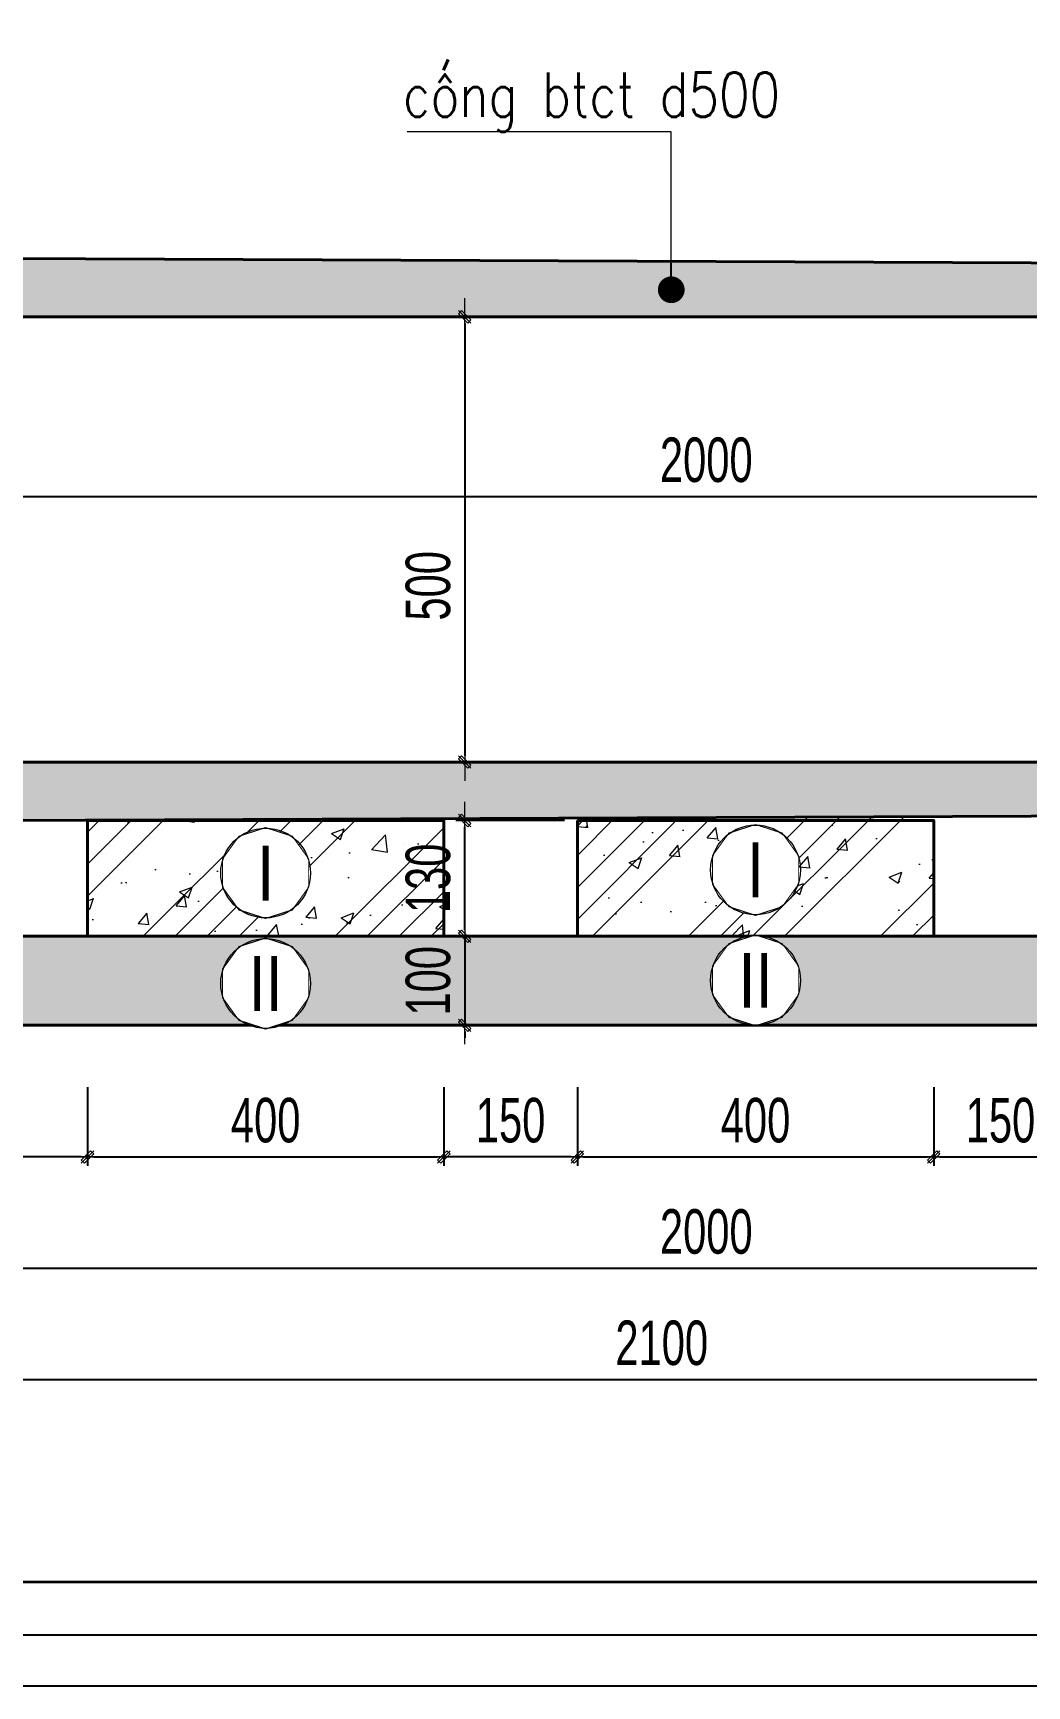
# Model space of a CAD drawing. Header units: inches. Extents: x -676 to 53517, y -16349 to 46516.
# Drawn here: x 36854 to 37969, y 2050 to 3906 of the extents above; entities that cross this region are included whole.
import ezdxf
from ezdxf.enums import TextEntityAlignment as Align

# ---------------------------------------------------------------- set-up
doc = ezdxf.new("R2010")
doc.units = ezdxf.units.IN
doc.header["$MEASUREMENT"] = 0
doc.set_wipeout_variables(frame=1)
for name, color, linetype, lineweight in [('CAT1', 2, 'Continuous', 40), ('dim', 144, 'Continuous', 13), ('LC Dim', 8, 'Continuous', 18), ('LC Hatch', 252, 'Continuous', 9), ('LC ISO', 153, 'Continuous', 13), ('LC Net manh', 9, 'Continuous', 5), ('LC Text1', 3, 'Continuous', 20), ('THEP', 1, 'Continuous', 35)]:
    doc.layers.add(name, color=color, linetype=linetype, lineweight=lineweight)
doc.layers.add('ENTTNTHIETKE1', color=2, linetype='Continuous')
doc.layers.add('KHUNGTEN', color=5, linetype='Continuous')
doc.styles.add('General text 2', font='arial.ttf')
doc.styles.add('HOATBIF', font='hoatbif.shx', dxfattribs={"width": 0.7})
doc.styles.add('LC 3', font='vnsimli.shx', dxfattribs={"width": 0.75})
doc.styles.add('TXTDIM', font='', dxfattribs={"width": 0.7})
doc.styles.get('TXTDIM').set_extended_font_data('.VnArial')
doc.dimstyles.new('1-100(1-25)', dxfattribs={"dimscale": 25, "dimtxt": 2.5, "dimasz": 0.35, "dimexe": 0.5, "dimexo": 0, "dimgap": 0.8, "dimtad": 1, "dimdec": 0, "dimzin": 0, "dimdsep": 46, "dimtxsty": 'HOATBIF', "dimblk1": 'DOT', "dimblk2": 'DOT', "dimsah": 1, "dimcen": -1, "dimdle": 1, "dimclrd": 256, "dimclre": 256, "dimclrt": 4, "dimadec": 3, "dimazin": 2, "dimtfac": 0.333333, "dimtdec": 0, "dimtix": 1, "dimtmove": 2, "dimatfit": 3, "dimldrblk": 'DOT', "dimfxl": 1, "dimtvp": 0.833333, "dimtolj": 1, "dimtzin": 0, "dimarcsym": 0})
doc.dimstyles.new('DIM 20', dxfattribs={"dimscale": 20, "dimtxt": 2, "dimasz": 0.3, "dimexe": 0.5, "dimexo": 0, "dimgap": 0.5, "dimtad": 1, "dimdec": 0, "dimzin": 12, "dimdsep": 46, "dimtxsty": 'TXTDIM', "dimblk": 'SLASH', "dimcen": 1.5, "dimclrd": 144, "dimclre": 144, "dimclrt": 1, "dimadec": 0, "dimazin": 0, "dimtfac": 1, "dimtdec": 0, "dimtix": 1, "dimtmove": 0, "dimatfit": 3, "dimldrblk": 'DOT', "dimfxl": 2, "dimtolj": 1, "dimtzin": 0, "dimlwd": 9, "dimlwe": 9, "dimarcsym": 1})
pattern_1 = [(50, (12880.325, 33668.095), (72.87387, -6.37563), [7.62, -83.82]), (355, (12880.325, 33668.095), (-14.09713, 76.42266), [6.096, -67.056]), (100.451, (12886.4, 33667.56), (58.777, 70.04668), [6.476, -71.236]), (50, (12960.325, 33748.095), (72.87387, -6.37563), [7.62, -83.82]), (355, (12960.325, 33748.095), (-14.09713, 76.42266), [6.096, -67.056]), (100.451, (12966.4, 33747.56), (58.777, 70.04668), [6.476, -71.236]), (46.1842, (12880.325, 33688.415), (108.43162, -16.81693), [11.43, -125.73]), (96.6356, (12889.36, 33687.01), (94.9617, 98.97022), [9.714, -106.854]), (351.184, (12880.32, 33688.41), (94.96184, 98.97005), [9.144, -100.584]), (46.1842, (12960.325, 33768.415), (108.43162, -16.81693), [11.43, -125.73]), (96.6356, (12969.36, 33767.01), (94.9617, 98.97022), [9.714, -106.854]), (351.184, (12960.32, 33768.41), (94.96184, 98.97005), [9.144, -100.584]), (21, (12890.485, 33683.335), (60.64595, -40.90621), [7.62, -83.82]), (326, (12890.485, 33683.335), (24.72081, 73.67519), [6.096, -67.056]), (71.4514, (12895.54, 33679.926), (85.3666, 32.76914), [6.476, -71.236]), (21, (12970.485, 33763.335), (60.64595, -40.90621), [7.62, -83.82]), (326, (12970.485, 33763.335), (24.72081, 73.67519), [6.096, -67.056]), (71.4514, (12975.54, 33759.926), (85.3666, 32.76914), [6.476, -71.236]), (37.5, (12880.325, 33668.095), (1.235441, 33.822016), [0, -66.2432, 0, -68.072, 0, -67.31]), (7.5, (12880.325, 33668.095), (26.727865, 40.07223), [0, -38.8112, 0, -64.7192, 0, -25.654]), (327.5, (12857.668, 33668.095), (54.236238, -2.291498), [0, -25.4, 0, -79.248, 0, -105.156]), (317.5, (12847.51, 33668.095), (59.25167, 10.170596), [0, -33.02, 0, -52.6288, 0, -74.676]), (45, (12880.325, 33668.095), (-53.88154, 53.88154), []), (45, (12898.285, 33668.095), (-53.88154, 53.88154), []), (45, (12916.246, 33668.095), (-53.88154, 53.88154), []), (45, (12934.21, 33668.095), (-53.88154, 53.88154), [])]

# ---------------------------------------------------------------- blocks, each defined once
blk = doc.blocks.new('_Dot')
at = {"color": 0, "linetype": 'ByBlock', "lineweight": -2}
blk.add_line((-0.5, 0), (-1, 0), dxfattribs=at)
at = {"color": 0, "linetype": 'ByBlock', "const_width": 0.5}
blk.add_lwpolyline([(-0.25, 0, 1), (0.25, 0, 1)], format="xyb", close=True, dxfattribs=at)
blk = doc.blocks.new('SLASH')
at = {"layer": 'dim', "color": 16, "linetype": 'Continuous'}
for p, q in [((-1.2, 0), (1.2, 0)), ((-0.6, -0.6), (0.6, 0.6))]:
    blk.add_line(p, q, dxfattribs=at)
blk = doc.blocks.new('DOT')
at = {"layer": 'LC Dim'}
blk.add_line((-3, 0), (3, 0), dxfattribs=at)
at = {"layer": 'LC Dim', "color": 4}
blk.add_line((-1, -1), (1, 1), dxfattribs=at)
blk.add_lwpolyline([(0.5, 1), (-1, -0.5), (-0.5, -1), (1, 0.5)], close=True, dxfattribs=at)
blk = doc.blocks.new('*D666')
at = {"layer": 'Defpoints', "color": 0, "ltscale": 2, "transparency": 16777216}
for p in [(37314.7, 2722.9), (37464.7, 2722.9), (37314.7, 2644.4)]:
    blk.add_point(p, dxfattribs=at)
at = {"layer": 'LC Dim', "lineweight": -2, "ltscale": 2, "transparency": 16777216}
for p, q in [((37314.7, 2722.9), (37314.7, 2634.4)), ((37464.7, 2722.9), (37464.7, 2634.4)), ((37457.7, 2644.4), (37321.7, 2644.4))]:
    blk.add_line(p, q, dxfattribs=at)
at = {"layer": 'LC Dim', "lineweight": -2, "ltscale": 2, "transparency": 16777216, "xscale": 7, "yscale": 7, "zscale": 7, "rotation": 180}
blk.add_blockref('DOT', (37314.7, 2644.4), dxfattribs=at)
at = {"layer": 'LC Dim', "lineweight": -2, "ltscale": 2, "transparency": 16777216, "xscale": 7, "yscale": 7, "zscale": 7}
blk.add_blockref('DOT', (37464.7, 2644.4), dxfattribs=at)
at = {"layer": 'LC Dim', "color": 4, "ltscale": 2, "transparency": 16777216, "insert": (37389.7, 2685.4), "char_height": 50, "attachment_point": 5, "style": 'HOATBIF'}
blk.add_mtext('\\A1;150', dxfattribs=at)
blk = doc.blocks.new('*D667')
at = {"layer": 'Defpoints', "color": 0, "ltscale": 2, "transparency": 16777216}
for p in [(36914.7, 2722.9), (37314.7, 2722.9), (37314.7, 2644.4)]:
    blk.add_point(p, dxfattribs=at)
at = {"layer": 'LC Dim', "lineweight": -2, "ltscale": 2, "transparency": 16777216}
for p, q in [((36914.7, 2722.9), (36914.7, 2634.4)), ((37314.7, 2722.9), (37314.7, 2634.4)), ((36921.7, 2644.4), (37307.7, 2644.4))]:
    blk.add_line(p, q, dxfattribs=at)
at = {"layer": 'LC Dim', "lineweight": -2, "ltscale": 2, "transparency": 16777216, "xscale": 7, "yscale": 7, "zscale": 7, "rotation": 180}
blk.add_blockref('DOT', (36914.7, 2644.4), dxfattribs=at)
at = {"layer": 'LC Dim', "lineweight": -2, "ltscale": 2, "transparency": 16777216, "xscale": 7, "yscale": 7, "zscale": 7}
blk.add_blockref('DOT', (37314.7, 2644.4), dxfattribs=at)
at = {"layer": 'LC Dim', "color": 4, "ltscale": 2, "transparency": 16777216, "insert": (37114.7, 2685.4), "char_height": 50, "attachment_point": 5, "style": 'HOATBIF'}
blk.add_mtext('\\A1;400', dxfattribs=at)
blk = doc.blocks.new('*D668')
at = {"layer": 'Defpoints', "color": 0, "ltscale": 2, "transparency": 16777216}
for p in [(37864.7, 2722.9), (38014.7, 2722.9), (38014.7, 2644.4)]:
    blk.add_point(p, dxfattribs=at)
at = {"layer": 'LC Dim', "lineweight": -2, "ltscale": 2, "transparency": 16777216}
for p, q in [((37864.7, 2722.9), (37864.7, 2634.4)), ((38014.7, 2722.9), (38014.7, 2634.4)), ((37871.7, 2644.4), (38007.7, 2644.4))]:
    blk.add_line(p, q, dxfattribs=at)
at = {"layer": 'LC Dim', "lineweight": -2, "ltscale": 2, "transparency": 16777216, "xscale": 7, "yscale": 7, "zscale": 7, "rotation": 180}
blk.add_blockref('DOT', (37864.7, 2644.4), dxfattribs=at)
at = {"layer": 'LC Dim', "lineweight": -2, "ltscale": 2, "transparency": 16777216, "xscale": 7, "yscale": 7, "zscale": 7}
blk.add_blockref('DOT', (38014.7, 2644.4), dxfattribs=at)
at = {"layer": 'LC Dim', "color": 4, "ltscale": 2, "transparency": 16777216, "insert": (37939.7, 2685.4), "char_height": 50, "attachment_point": 5, "style": 'HOATBIF'}
blk.add_mtext('\\A1;150', dxfattribs=at)
blk = doc.blocks.new('*D670')
at = {"layer": 'Defpoints', "color": 0, "ltscale": 2, "transparency": 16777216}
for p in [(37464.7, 2722.9), (37864.7, 2722.9), (37864.7, 2644.4)]:
    blk.add_point(p, dxfattribs=at)
at = {"layer": 'LC Dim', "lineweight": -2, "ltscale": 2, "transparency": 16777216}
for p, q in [((37464.7, 2722.9), (37464.7, 2634.4)), ((37864.7, 2722.9), (37864.7, 2634.4)), ((37471.7, 2644.4), (37857.7, 2644.4))]:
    blk.add_line(p, q, dxfattribs=at)
at = {"layer": 'LC Dim', "lineweight": -2, "ltscale": 2, "transparency": 16777216, "xscale": 7, "yscale": 7, "zscale": 7, "rotation": 180}
blk.add_blockref('DOT', (37464.7, 2644.4), dxfattribs=at)
at = {"layer": 'LC Dim', "lineweight": -2, "ltscale": 2, "transparency": 16777216, "xscale": 7, "yscale": 7, "zscale": 7}
blk.add_blockref('DOT', (37864.7, 2644.4), dxfattribs=at)
at = {"layer": 'LC Dim', "color": 4, "ltscale": 2, "transparency": 16777216, "insert": (37664.7, 2685.4), "char_height": 50, "attachment_point": 5, "style": 'HOATBIF'}
blk.add_mtext('\\A1;400', dxfattribs=at)
blk = doc.blocks.new('*D671')
at = {"layer": 'Defpoints', "color": 0, "ltscale": 2, "transparency": 16777216}
for p in [(36509.4, 2722.9), (38609.4, 2722.9), (38609.4, 2394.4)]:
    blk.add_point(p, dxfattribs=at)
at = {"layer": 'LC Dim', "lineweight": -2, "ltscale": 2, "transparency": 16777216}
for p, q in [((36509.4, 2722.9), (36509.4, 2384.4)), ((38609.4, 2722.9), (38609.4, 2384.4)), ((36516.4, 2394.4), (38602.4, 2394.4))]:
    blk.add_line(p, q, dxfattribs=at)
at = {"layer": 'LC Dim', "lineweight": -2, "ltscale": 2, "transparency": 16777216, "xscale": 7, "yscale": 7, "zscale": 7, "rotation": 180}
blk.add_blockref('DOT', (36509.4, 2394.4), dxfattribs=at)
at = {"layer": 'LC Dim', "lineweight": -2, "ltscale": 2, "transparency": 16777216, "xscale": 7, "yscale": 7, "zscale": 7}
blk.add_blockref('DOT', (38609.4, 2394.4), dxfattribs=at)
at = {"layer": 'LC Dim', "color": 4, "ltscale": 2, "transparency": 16777216, "insert": (37559.4, 2435.4), "char_height": 50, "attachment_point": 5, "style": 'HOATBIF'}
blk.add_mtext('\\A1;2100', dxfattribs=at)
blk = doc.blocks.new('*D672')
at = {"layer": 'Defpoints', "color": 0, "ltscale": 2, "transparency": 16777216}
for p in [(36609.4, 2722.9), (38609.4, 2722.9), (38609.4, 2519.4)]:
    blk.add_point(p, dxfattribs=at)
at = {"layer": 'LC Dim', "lineweight": -2, "ltscale": 2, "transparency": 16777216}
for p, q in [((36609.4, 2722.9), (36609.4, 2509.4)), ((38609.4, 2722.9), (38609.4, 2509.4)), ((36616.4, 2519.4), (38602.4, 2519.4))]:
    blk.add_line(p, q, dxfattribs=at)
at = {"layer": 'LC Dim', "lineweight": -2, "ltscale": 2, "transparency": 16777216, "xscale": 7, "yscale": 7, "zscale": 7, "rotation": 180}
blk.add_blockref('DOT', (36609.4, 2519.4), dxfattribs=at)
at = {"layer": 'LC Dim', "lineweight": -2, "ltscale": 2, "transparency": 16777216, "xscale": 7, "yscale": 7, "zscale": 7}
blk.add_blockref('DOT', (38609.4, 2519.4), dxfattribs=at)
at = {"layer": 'LC Dim', "color": 4, "ltscale": 2, "transparency": 16777216, "insert": (37609.4, 2560.4), "char_height": 50, "attachment_point": 5, "style": 'HOATBIF'}
blk.add_mtext('\\A1;2000', dxfattribs=at)
blk = doc.blocks.new('*D674')
at = {"layer": 'Defpoints', "color": 0, "ltscale": 2, "transparency": 16777216}
for p in [(36609.4, 2746.8), (36914.7, 2722.9), (36609.4, 2644.4)]:
    blk.add_point(p, dxfattribs=at)
at = {"layer": 'LC Dim', "lineweight": -2, "ltscale": 2, "transparency": 16777216}
for p, q in [((36609.4, 2746.8), (36609.4, 2634.4)), ((36914.7, 2722.9), (36914.7, 2634.4)), ((36907.7, 2644.4), (36616.4, 2644.4))]:
    blk.add_line(p, q, dxfattribs=at)
at = {"layer": 'LC Dim', "lineweight": -2, "ltscale": 2, "transparency": 16777216, "xscale": 7, "yscale": 7, "zscale": 7, "rotation": 180}
blk.add_blockref('DOT', (36609.4, 2644.4), dxfattribs=at)
at = {"layer": 'LC Dim', "lineweight": -2, "ltscale": 2, "transparency": 16777216, "xscale": 7, "yscale": 7, "zscale": 7}
blk.add_blockref('DOT', (36914.7, 2644.4), dxfattribs=at)
at = {"layer": 'LC Dim', "color": 4, "ltscale": 2, "transparency": 16777216, "insert": (36762, 2685.4), "char_height": 50, "attachment_point": 5, "style": 'HOATBIF'}
blk.add_mtext('\\A1;305', dxfattribs=at)
blk = doc.blocks.new('*D678')
at = {"layer": 'Defpoints', "color": 0, "ltscale": 2, "transparency": 16777216}
for p in [(37397.2, 3587.7), (37338.2, 3087.8), (37391.2, 3087.8)]:
    blk.add_point(p, dxfattribs=at)
at = {"layer": 'LC Dim', "lineweight": -2, "ltscale": 2, "transparency": 16777216}
for p, q in [((37397.2, 3587.7), (37328.2, 3587.7)), ((37338.2, 3580.7), (37338.2, 3094.8)), ((37391.2, 3087.8), (37328.2, 3087.8))]:
    blk.add_line(p, q, dxfattribs=at)
at = {"layer": 'LC Dim', "lineweight": -2, "ltscale": 2, "transparency": 16777216, "xscale": 7, "yscale": 7, "zscale": 7}
for p, rotation in [((37338.2, 3587.7), 90), ((37338.2, 3087.8), 270)]:
    blk.add_blockref('DOT', p, dxfattribs=dict(at, rotation=rotation))
at = {"layer": 'LC Dim', "color": 4, "ltscale": 2, "transparency": 16777216, "insert": (37297.2, 3285.7), "char_height": 50, "attachment_point": 5, "rotation": 90, "style": 'HOATBIF'}
blk.add_mtext('\\A1;500', dxfattribs=at)
blk = doc.blocks.new('*D679')
at = {"layer": 'Defpoints', "color": 0, "ltscale": 2, "transparency": 16777216}
for p in [(38609.4, 3385.9), (36609.4, 3364), (38609.4, 3364)]:
    blk.add_point(p, dxfattribs=at)
at = {"layer": 'LC Dim', "lineweight": -2, "ltscale": 2, "transparency": 16777216}
for p, q in [((36609.4, 3364), (36609.4, 3395.9)), ((36616.4, 3385.9), (38602.4, 3385.9)), ((38609.4, 3364), (38609.4, 3395.9))]:
    blk.add_line(p, q, dxfattribs=at)
at = {"layer": 'LC Dim', "lineweight": -2, "ltscale": 2, "transparency": 16777216, "xscale": 7, "yscale": 7, "zscale": 7, "rotation": 180}
blk.add_blockref('DOT', (36609.4, 3385.9), dxfattribs=at)
at = {"layer": 'LC Dim', "lineweight": -2, "ltscale": 2, "transparency": 16777216, "xscale": 7, "yscale": 7, "zscale": 7}
blk.add_blockref('DOT', (38609.4, 3385.9), dxfattribs=at)
at = {"layer": 'LC Dim', "color": 4, "ltscale": 2, "transparency": 16777216, "insert": (37609.4, 3426.9), "char_height": 50, "attachment_point": 5, "style": 'HOATBIF'}
blk.add_mtext('\\A1;2000', dxfattribs=at)
blk = doc.blocks.new('*D680')
at = {"layer": 'Defpoints', "color": 0, "ltscale": 2, "transparency": 16777216}
for p in [(37338.2, 3022.2), (37450.2, 3022.2), (37450.2, 2892.2)]:
    blk.add_point(p, dxfattribs=at)
at = {"layer": 'LC Dim', "lineweight": -2, "ltscale": 2, "transparency": 16777216}
for p, q in [((37450.2, 3022.2), (37328.2, 3022.2)), ((37338.2, 2899.2), (37338.2, 3015.2)), ((37450.2, 2892.2), (37328.2, 2892.2))]:
    blk.add_line(p, q, dxfattribs=at)
at = {"layer": 'LC Dim', "lineweight": -2, "ltscale": 2, "transparency": 16777216, "xscale": 7, "yscale": 7, "zscale": 7}
for p, rotation in [((37338.2, 3022.2), 90), ((37338.2, 2892.2), 270)]:
    blk.add_blockref('DOT', p, dxfattribs=dict(at, rotation=rotation))
at = {"layer": 'LC Dim', "color": 4, "ltscale": 2, "transparency": 16777216, "insert": (37297.2, 2957.2), "char_height": 50, "attachment_point": 5, "rotation": 90, "style": 'HOATBIF'}
blk.add_mtext('\\A1;130', dxfattribs=at)
blk = doc.blocks.new('*D681')
at = {"layer": 'Defpoints', "color": 0, "ltscale": 2, "transparency": 16777216}
for p in [(37450.2, 2892.2), (37338.2, 2792.2), (37450.2, 2792.2)]:
    blk.add_point(p, dxfattribs=at)
at = {"layer": 'LC Dim', "lineweight": -2, "ltscale": 2, "transparency": 16777216}
for p, q in [((37338.2, 2899.2), (37338.2, 2906.2)), ((37450.2, 2892.2), (37328.2, 2892.2)), ((37338.2, 2892.2), (37338.2, 2792.2)), ((37450.2, 2792.2), (37328.2, 2792.2)), ((37338.2, 2785.2), (37338.2, 2778.2))]:
    blk.add_line(p, q, dxfattribs=at)
at = {"layer": 'LC Dim', "lineweight": -2, "ltscale": 2, "transparency": 16777216, "xscale": 7, "yscale": 7, "zscale": 7}
for p, rotation in [((37338.2, 2892.2), 270), ((37338.2, 2792.2), 90)]:
    blk.add_blockref('DOT', p, dxfattribs=dict(at, rotation=rotation))
at = {"layer": 'LC Dim', "color": 4, "ltscale": 2, "transparency": 16777216, "insert": (37297.2, 2842.2), "char_height": 50, "attachment_point": 5, "rotation": 90, "style": 'HOATBIF'}
blk.add_mtext('\\A1;100', dxfattribs=at)
blk = doc.blocks.new('*U66')
at = {"layer": 'Defpoints'}
blk.add_lwpolyline([(0, 4.25), (-2.5, 3.44), (-4.04, 1.31), (-4.04, -1.31), (-2.5, -3.44), (0, -4.25), (2.5, -3.44), (4.04, -1.31), (4.04, 1.31), (2.5, 3.44)], close=True, dxfattribs=at)
at = {"layer": 'LC Text1', "style": 'General text 2', "width": 0.8, "flags": 8}
blk.add_attdef('SYMBOL', text='', height=5.2, dxfattribs=at).set_placement((0, 0), align=Align.MIDDLE_CENTER)
blk.add_wipeout([(0, 4.25), (-2.5, 3.44), (-4.04, 1.31), (-4.04, -1.31), (-2.5, -3.44), (0, -4.25), (2.5, -3.44), (4.04, -1.31), (4.04, 1.31), (2.5, 3.44)]).dxf.layer = 'LC Net manh'
at = {"layer": 'LC ISO'}
blk.add_circle((0, 0), 4.25, dxfattribs=at)
blk = doc.blocks.new('khung vpn')
at = {"layer": 'Defpoints'}
blk.add_line((52498.758, -4235.276), (52556.46, -4235.276), dxfattribs=at)
at = {"layer": 'KHUNGTEN'}
blk.add_lwpolyline([(52556.243, -4234.885), (52502.048, -4234.885), (52502.048, -4195.662), (52556.243, -4195.662)], close=True, dxfattribs=at)
at = {"layer": 'THEP'}
blk.add_lwpolyline([(52555.832, -4234.474), (52502.459, -4234.474), (52502.459, -4196.073), (52555.832, -4196.073)], close=True, dxfattribs=at)

msp = doc.modelspace()

# ---------------------------------------------------------------- hatches: boundary and pattern name
at = {"layer": 'LC Hatch', "ltscale": 200}
h = msp.add_hatch(dxfattribs=at)
h.set_pattern_fill('BT-DA1X2', color=256, scale=0.4, style=0, pattern_type=2)
h.set_pattern_definition(pattern_1)
edge = h.paths.add_edge_path()
edge.add_line((38520.7, 3646.5), (36824.2, 3653.2))
edge.add_line((36824.2, 3653.2), (36650.4, 3721.7))
edge.add_line((36650.4, 3721.7), (36510.4, 3723.2))
edge.add_line((36510.4, 3723.2), (36510.4, 3658.3))
edge.add_arc((36520.4, 3658.3), 10, 180, 240)
edge.add_line((36515.4, 3649.6), (36526, 3643.4))
edge.add_arc((36529, 3648.6), 6, 240, 268.1689)
edge.add_line((36528.9, 3642.6), (36597.7, 3640.4))
edge.add_arc((36597.4, 3628.5), 12, 0, 88.1689, ccw=False)
edge.add_line((36609.4, 3628.5), (36609.4, 3587.7))
edge.add_line((36609.4, 3587.7), (38609.4, 3587.7))
edge.add_line((38609.4, 3587.7), (38520.7, 3646.5))
h = msp.add_hatch(dxfattribs=at)
h.set_pattern_fill('BT-DA1X2', color=256, scale=0.8, style=0, pattern_type=2)
h.set_pattern_definition([(50, (15130.32, 33668.1), (145.74774, -12.75127), [15.24, -167.64]), (355, (15130.32, 33668.1), (-28.19426, 152.8453), [12.192, -134.112]), (100.451, (15142.47, 33667.03), (117.554, 140.09335), [12.952, -142.472]), (50, (15290.32, 33828.1), (145.74774, -12.75127), [15.24, -167.64]), (355, (15290.32, 33828.1), (-28.19426, 152.8453), [12.192, -134.112]), (100.451, (15302.47, 33827.03), (117.554, 140.09335), [12.952, -142.472]), (46.1842, (15130.32, 33708.73), (216.8632, -33.6339), [22.86, -251.46]), (96.6356, (15148.4, 33705.93), (189.9234, 197.9404), [19.428, -213.708]), (351.184, (15130.32, 33708.73), (189.9237, 197.9401), [18.288, -201.168]), (46.1842, (15290.32, 33868.73), (216.8632, -33.6339), [22.86, -251.46]), (96.6356, (15308.4, 33865.93), (189.9234, 197.9404), [19.428, -213.708]), (351.184, (15290.32, 33868.73), (189.9237, 197.9401), [18.288, -201.168]), (21, (15150.64, 33698.57), (121.2919, -81.8124), [15.24, -167.64]), (326, (15150.64, 33698.57), (49.4416, 147.3504), [12.192, -134.112]), (71.4514, (15160.75, 33691.76), (170.7332, 65.5383), [12.952, -142.472]), (21, (15310.64, 33858.57), (121.2919, -81.8124), [15.24, -167.64]), (326, (15310.64, 33858.57), (49.4416, 147.3504), [12.192, -134.112]), (71.4514, (15320.75, 33851.76), (170.7332, 65.5383), [12.952, -142.472]), (37.5, (15130.325, 33668.095), (2.47088, 67.64403), [0, -132.4864, 0, -136.144, 0, -134.62]), (7.5, (15130.325, 33668.095), (53.45573, 80.14446), [0, -77.6224, 0, -129.4384, 0, -51.308]), (327.5, (15085.01, 33668.095), (108.47248, -4.582995), [0, -50.8, 0, -158.496, 0, -210.312]), (317.5, (15064.69, 33668.09), (118.50335, 20.3412), [0, -66.04, 0, -105.2576, 0, -149.352]), (45, (15130.32, 33668.1), (-107.7631, 107.7631), []), (45, (15166.25, 33668.1), (-107.7631, 107.7631), []), (45, (15202.17, 33668.1), (-107.7631, 107.7631), []), (45, (15238.09, 33668.1), (-107.7631, 107.7631), [])])
h.paths.add_polyline_path([(37864.7, 2893.1), (37864.7, 3025.7), (37664.7, 3025.7), (37464.7, 3025.1), (37464.7, 2893.1)])
h = msp.add_hatch(dxfattribs=at)
h.set_pattern_fill('BT-DA1X2', color=256, scale=0.8, style=0, pattern_type=2)
h.set_pattern_definition([(50, (15380.32, 33668.1), (145.74774, -12.75127), [15.24, -167.64]), (355, (15380.32, 33668.1), (-28.19426, 152.8453), [12.192, -134.112]), (100.451, (15392.47, 33667.03), (117.554, 140.09335), [12.952, -142.472]), (50, (15540.32, 33828.1), (145.74774, -12.75127), [15.24, -167.64]), (355, (15540.32, 33828.1), (-28.19426, 152.8453), [12.192, -134.112]), (100.451, (15552.47, 33827.03), (117.554, 140.09335), [12.952, -142.472]), (46.1842, (15380.32, 33708.73), (216.8632, -33.6339), [22.86, -251.46]), (96.6356, (15398.4, 33705.93), (189.9234, 197.9404), [19.428, -213.708]), (351.184, (15380.32, 33708.73), (189.9237, 197.9401), [18.288, -201.168]), (46.1842, (15540.32, 33868.73), (216.8632, -33.6339), [22.86, -251.46]), (96.6356, (15558.4, 33865.93), (189.9234, 197.9404), [19.428, -213.708]), (351.184, (15540.32, 33868.73), (189.9237, 197.9401), [18.288, -201.168]), (21, (15400.64, 33698.57), (121.2919, -81.8124), [15.24, -167.64]), (326, (15400.64, 33698.57), (49.4416, 147.3504), [12.192, -134.112]), (71.4514, (15410.75, 33691.76), (170.7332, 65.5383), [12.952, -142.472]), (21, (15560.64, 33858.57), (121.2919, -81.8124), [15.24, -167.64]), (326, (15560.64, 33858.57), (49.4416, 147.3504), [12.192, -134.112]), (71.4514, (15570.75, 33851.76), (170.7332, 65.5383), [12.952, -142.472]), (37.5, (15380.325, 33668.095), (2.47088, 67.64403), [0, -132.4864, 0, -136.144, 0, -134.62]), (7.5, (15380.325, 33668.095), (53.45573, 80.14446), [0, -77.6224, 0, -129.4384, 0, -51.308]), (327.5, (15335.01, 33668.095), (108.47248, -4.582995), [0, -50.8, 0, -158.496, 0, -210.312]), (317.5, (15314.69, 33668.09), (118.50335, 20.3412), [0, -66.04, 0, -105.2576, 0, -149.352]), (45, (15380.32, 33668.1), (-107.7631, 107.7631), []), (45, (15416.25, 33668.1), (-107.7631, 107.7631), []), (45, (15452.17, 33668.1), (-107.7631, 107.7631), []), (45, (15488.09, 33668.1), (-107.7631, 107.7631), [])])
h.paths.add_polyline_path([(37314.7, 3022.2), (36914.7, 3022.2), (36914.7, 2892.2), (37314.7, 2892.2)])
at = {"layer": 'LC Hatch'}
h = msp.add_hatch(dxfattribs=at)
h.set_pattern_fill('AR-CONC', color=256, scale=8, style=0)
h.set_pattern_definition([(50, (119565.515, 38375.47), (57.380815, -5.02017), [6, -66]), (355, (119565.515, 38375.47), (-11.100107, 60.17537), [4.8, -52.8]), (100.4514, (119570.297, 38375.05), (46.28075, 55.155163), [5.099215, -56.09137]), (46.1842, (119565.515, 38391.47), (85.379284, -13.24152), [9, -99]), (96.6356, (119572.63, 38390.365), (74.77302, 77.92943), [7.64882, -84.13704]), (351.1842, (119565.515, 38391.47), (74.772956, 77.92949), [7.2, -79.2]), (21, (119573.515, 38387.47), (47.752564, -32.209511), [6, -66]), (326, (119573.515, 38387.47), (19.465227, 58.012004), [4.8, -52.8]), (71.4514, (119577.494, 38384.784), (67.21781, 25.80244), [5.099215, -56.09137]), (37.5, (119565.515, 38375.468), (0.9727884, 26.6315083), [0, -52.16, 0, -53.6, 0, -53]), (7.5, (119565.515, 38375.468), (21.045563, 31.552937), [0, -30.56, 0, -50.96, 0, -20.2]), (327.5, (119547.675, 38375.468), (42.705795, -1.8043897), [0, -20, 0, -62.4, 0, -82.8]), (317.5, (119539.675, 38375.47), (46.654894, 8.008399), [0, -26, 0, -41.44, 0, -58.8])])
h.paths.add_polyline_path([(36065.2, 2892.2), (36065.2, 2792.2), (39179.3, 2792.2), (39179.3, 2892.2), (38914.7, 2892.2)])

# ---------------------------------------------------------------- linework, layer by layer
at = {"layer": 'CAT1'}
for p, q in [((36065.2, 3587.7, 0), (39179.3, 3587.7, 0)), ((36065.2, 3087.8, 0), (39179.3, 3087.8, 0)), ((36065.2, 2892.2, 0), (39179.3, 2892.2, 0)), ((36065.2, 2792.2, 0), (39179.3, 2792.2, 0))]:
    msp.add_line(p, q, dxfattribs=at)
at = {"layer": 'CAT1', "elevation": 0}
for points in [[(38609.4, 3587.7), (38609.4, 3625.7, 0.414214), (38605.4, 3629.7), (38589.4, 3629.7), (38589.4, 3630.5, 0.404875), (38588.6, 3631.2), (38544.3, 3632.6, -0.404875), (38541.4, 3635.6), (38541.4, 3638.5, 0.404875), (38540.6, 3639.3), (38513.4, 3640.1, -0.306528), (38505.3, 3646.1), (38505.2, 3646.2), (36824.2, 3653.2), (36650.4, 3721.7), (36510.4, 3723.2), (36510.4, 3658.3, 0.267949), (36515.4, 3649.6), (36526, 3643.4, 0.123533), (36528.9, 3642.6), (36597.7, 3640.4, -0.404884), (36609.4, 3628.5), (36609.4, 3587.7)], [(38609.4, 3087.8), (38609.4, 3049.8, -0.414214), (38605.4, 3045.8), (38589.4, 3045.8), (38589.4, 3045, -0.404875), (38588.6, 3044.2), (38544.3, 3042.8, 0.404875), (38541.4, 3039.8), (38541.4, 3037, -0.404875), (38540.6, 3036.2), (38513.4, 3035.3, 0.306528), (38505.3, 3029.4), (38505.2, 3029.2), (36824.2, 3022.2), (36650.4, 2953.7), (36510.4, 2952.2), (36510.4, 3017.2, -0.267949), (36515.4, 3025.9), (36526, 3032, -0.123533), (36528.9, 3032.8), (36597.7, 3035, 0.404884), (36609.4, 3047), (36609.4, 3087.8)]]:
    msp.add_lwpolyline(points, format="xyb", dxfattribs=at)
for points in [[(36914.7, 3022.2), (37314.7, 3022.2), (37314.7, 2892.2), (36914.7, 2892.2)], [(37464.7, 3022.2), (37864.7, 3022.2), (37864.7, 2892.2), (37464.7, 2892.2)]]:
    msp.add_lwpolyline(points, close=True, dxfattribs=at)

# ---------------------------------------------------------------- texts
at = {"layer": 'LC Text1', "color": 3, "style": 'LC 3', "width": 0.8}
msp.add_text('cèng btct d500', height=50, dxfattribs=at).set_placement((37268.9, 3812.2, 0))

# ---------------------------------------------------------------- dimensions: what is measured, and where the dimension line sits
at = {"layer": 'LC Dim', "ltscale": 2}
dim = msp.add_linear_dim(base=(37338.2, 3087.8, 0), p1=(37397.2, 3587.7, 0), p2=(37391.2, 3087.8, 0), angle=90, dimstyle='1-100(1-25)', override={"dimscale": 20}, dxfattribs=at)
dim.commit()
dim.dimension.update_dxf_attribs({"geometry": '*D678', "text_midpoint": (37297.2, 3285.7, 0), "dimtype": 160})
for base, p1, p2, picture, middle in [((38609.4, 3385.9, 0), (36609.4, 3364, 0), (38609.4, 3364, 0), '*D679', (37609.4, 3426.9, 0)), ((36609.4, 2644.4, 0), (36914.7, 2722.9, 0), (36609.4, 2746.8, 0), '*D674', (36762, 2685.4, 0)), ((38609.4, 2394.4, 0), (36509.4, 2722.9, 0), (38609.4, 2722.9, 0), '*D671', (37559.4, 2435.4, 0)), ((38609.4, 2519.4, 0), (36609.4, 2722.9, 0), (38609.4, 2722.9, 0), '*D672', (37609.4, 2560.4, 0)), ((37314.7, 2644.4, 0), (36914.7, 2722.9, 0), (37314.7, 2722.9, 0), '*D667', (37114.7, 2685.4, 0)), ((37314.7, 2644.4, 0), (37464.7, 2722.9, 0), (37314.7, 2722.9, 0), '*D666', (37389.7, 2685.4, 0)), ((37864.7, 2644.4, 0), (37464.7, 2722.9, 0), (37864.7, 2722.9, 0), '*D670', (37664.7, 2685.4, 0))]:
    dim = msp.add_linear_dim(base=base, p1=p1, p2=p2, dimstyle='1-100(1-25)', override={"dimscale": 20}, dxfattribs=at)
    dim.commit()
    dim.dimension.update_dxf_attribs({"geometry": picture, "text_midpoint": middle})
for base, p1, p2, angle, picture, middle in [((37338.2, 3022.2, 0), (37450.2, 2892.2, 0), (37450.2, 3022.2, 0), 90, '*D680', (37297.2, 2957.2, 0)), ((37338.2, 2792.2, 0), (37450.2, 2892.2, 0), (37450.2, 2792.2, 0), 90, '*D681', (37297.2, 2842.2, 0)), ((38014.7, 2644.4, 0), (37864.7, 2722.9, 0), (38014.7, 2722.9, 0), 180, '*D668', (37939.7, 2685.4, 0))]:
    dim = msp.add_linear_dim(base=base, p1=p1, p2=p2, angle=angle, dimstyle='1-100(1-25)', override={"dimscale": 20}, dxfattribs=at)
    dim.commit()
    dim.dimension.update_dxf_attribs({"geometry": picture, "text_midpoint": middle})

# ---------------------------------------------------------------- leaders
at = {"layer": 'LC Hatch'}
msp.add_leader([(37570.1, 3618.1, 0), (37570.1, 3795.4, 0), (37273.5, 3795.4, 0)], dimstyle='DIM 20', override={"dimasz": 1.5, "dimtad": 0}, dxfattribs=at)

# ---------------------------------------------------------------- next in the draw order: block references
at = {"layer": 'LC Net manh'}
ref = msp.add_blockref('*U66', (37114.7, 2963.2, 0), dxfattribs=dict(at, xscale=11.85611294117333, yscale=11.85611294117333, zscale=11.85611294117333))
ref.add_attrib('SYMBOL', 'I', dxfattribs={"layer": 'LC Text1', "height": 61.7, "style": 'General text 2', "width": 0.8}).set_placement((37114.7, 2963.2, 0), align=Align.MIDDLE_CENTER)
ref = msp.add_blockref('*U66', (37664.7, 2966.7, 0), dxfattribs=dict(at, xscale=11.85611294117333, yscale=11.85611294117333, zscale=11.85611294117333))
ref.add_attrib('SYMBOL', 'I', dxfattribs={"layer": 'LC Text1', "height": 61.7, "style": 'General text 2', "width": 0.8}).set_placement((37664.7, 2966.7, 0), align=Align.MIDDLE_CENTER)
ref = msp.add_blockref('*U66', (37114.7, 2839.2, 0), dxfattribs=dict(at, xscale=11.85611294117333, yscale=11.85611294117333, zscale=11.85611294117333))
ref.add_attrib('SYMBOL', 'II', dxfattribs={"layer": 'LC Text1', "height": 61.65, "style": 'General text 2', "width": 0.8}).set_placement((37114.7, 2839.2, 0), align=Align.MIDDLE_CENTER)
ref = msp.add_blockref('*U66', (37664.7, 2842.7, 0), dxfattribs=dict(at, xscale=11.85611294117333, yscale=11.85611294117333, zscale=11.85611294117333))
ref.add_attrib('SYMBOL', 'II', dxfattribs={"layer": 'LC Text1', "height": 61.65, "style": 'General text 2', "width": 0.8}).set_placement((37664.7, 2842.7, 0), align=Align.MIDDLE_CENTER)

# ---------------------------------------------------------------- next in the draw order: hatches: boundary and pattern name
at = {"layer": 'LC Hatch', "ltscale": 200}
h = msp.add_hatch(dxfattribs=at)
h.set_pattern_fill('BT-DA1X2', color=256, scale=0.4, style=0, pattern_type=2)
h.set_pattern_definition(pattern_1)
edge = h.paths.add_edge_path()
edge.add_line((38520.7, 3028.9), (36824.2, 3022.2))
edge.add_line((36824.2, 3022.2), (36650.4, 2953.7))
edge.add_line((36650.4, 2953.7), (36510.4, 2952.2))
edge.add_line((36510.4, 2952.2), (36510.4, 3017.2))
edge.add_arc((36520.4, 3017.2), 10, 120, 180, ccw=False)
edge.add_line((36515.4, 3025.9), (36526, 3032))
edge.add_arc((36529, 3026.8), 6, 91.8311, 120, ccw=False)
edge.add_line((36528.9, 3032.8), (36597.7, 3035))
edge.add_arc((36597.4, 3047), 12, 271.8311, 360)
edge.add_line((36609.4, 3047), (36609.4, 3087.8))
edge.add_line((36609.4, 3087.8), (38609.4, 3087.8))
edge.add_line((38609.4, 3087.8), (38520.7, 3028.9))

# ---------------------------------------------------------------- next in the draw order: block references
at = {"layer": 'ENTTNTHIETKE1', "color": 6, "xscale": 145.5769351532813, "yscale": 145.5769351532813, "zscale": 145.5769351532813}
msp.add_blockref('khung vpn', (-7607337.1, 618608.9, 0), dxfattribs=at)

doc.saveas('drawing.dxf')
